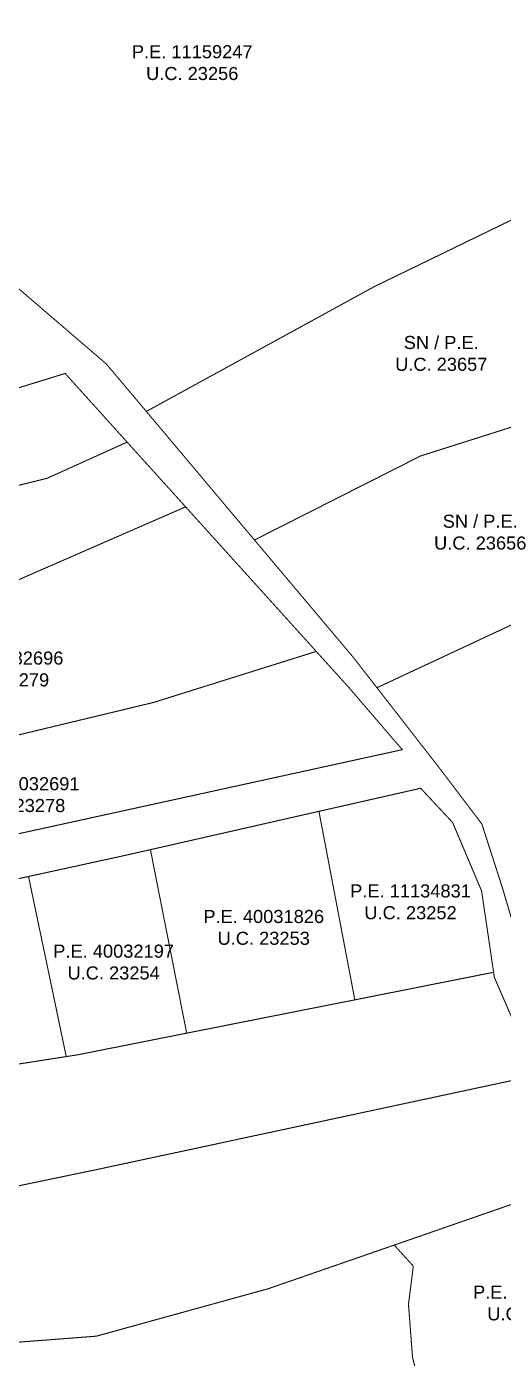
# Model space of a CAD drawing. Header units: metres. Extents: x 561401 to 594056, y 8460144 to 8508504.
# Drawn here: x 587131.1 to 587222.3, y 8500023.5 to 8500278.2 of the extents above; entities that cross this region are included whole.
import ezdxf

# ---------------------------------------------------------------- set-up
doc = ezdxf.new("R2010")
doc.units = ezdxf.units.M
for name, color, linetype in [('1.2. BASE GRAFICA GORE', 76, 'Continuous'), ('1.2. BASE GRAFICA SUNARP', 150, 'Continuous'), ('1.3 ETIQUETA P.E. Y U.C.', 1, 'Continuous')]:
    doc.layers.add(name, color=color, linetype=linetype)
doc.styles.add('Arial', font='arial.ttf', dxfattribs={"height": 1})

msp = doc.modelspace()

# ---------------------------------------------------------------- linework, layer by layer
at = {"layer": '1.2. BASE GRAFICA GORE', "color": 64, "linetype": 'Continuous', "lineweight": -3, "const_width": 0.2}
for points in [[(587154, 8500204.64), (587171.32, 8500184.05), (587174.69, 8500180.05), (587206.48, 8500196.12), (587243.97, 8500208), (587244.53, 8500208.17), (587272.05, 8500219.15), (587243.44, 8500249.15), (587228.98, 8500243.72), (587197.59, 8500228.49), (587154, 8500204.64)], [(587174.69, 8500180.05), (587193.57, 8500157.65), (587198.13, 8500151.8), (587230.43, 8500166.87), (587251.61, 8500176.43), (587252.84, 8500176.98), (587243.97, 8500208), (587206.48, 8500196.12), (587174.69, 8500180.05)], [(587097.11, 8500027.42), (587102.32, 8499996.12), (587165.59, 8500008.54), (587206.64, 8500016.91), (587204.94, 8500023.78), (587204.17, 8500033.88), (587205.09, 8500041.19), (587201.44, 8500045.21), (587177.34, 8500036.87), (587144.42, 8500027.79), (587114.76, 8500025.51), (587097.11, 8500027.42)]]:
    msp.add_lwpolyline(points, close=True, dxfattribs=at)
at = {"layer": '1.2. BASE GRAFICA SUNARP', "color": 64, "linetype": 'Continuous', "lineweight": -3, "const_width": 0.2}
for points in [[(587154, 8500204.64), (587197.59, 8500228.49), (587228.98, 8500243.72), (587243.44, 8500249.15), (587251.09, 8500251.34), (587254.17, 8500252.81), (587256.18, 8500255.68), (587256.71, 8500261.63), (587253.59, 8500273.47), (587246.46, 8500289.2), (587237.58, 8500302.1), (587232.68, 8500312.1), (587214, 8500312.61), (587149.35, 8500316.29), (587103.33, 8500318.19), (587056.79, 8500313.89), (587079.02, 8500287.72), (587103.78, 8500260.76), (587126.03, 8500231.14), (587146.35, 8500213.71), (587154, 8500204.64)], [(587065.23, 8500192.5), (587067.94, 8500177.59), (587068.2, 8500176.34), (587107.15, 8500184.92), (587135.03, 8500191.86), (587150.32, 8500198.77), (587138.46, 8500211.9), (587112.44, 8500203.88), (587076.41, 8500195.54), (587065.23, 8500192.5)], [(587068.2, 8500176.34), (587073.35, 8500151.5), (587083.57, 8500154.33), (587127.49, 8500171.55), (587161.51, 8500186.39), (587150.32, 8500198.77), (587135.03, 8500191.86), (587107.15, 8500184.92), (587068.2, 8500176.34)], [(587073.35, 8500151.5), (587077.74, 8500130.33), (587155.36, 8500148.98), (587186.52, 8500158.74), (587161.51, 8500186.39), (587127.49, 8500171.55), (587083.57, 8500154.33), (587073.35, 8500151.5)], [(587198.13, 8500151.8), (587210.25, 8500136.23), (587218.21, 8500125.74), (587222.09, 8500113.71), (587224.21, 8500106.57), (587247.95, 8500115.2), (587283.78, 8500127.06), (587284.07, 8500133), (587281.5, 8500140.94), (587276.35, 8500150.18), (587268.43, 8500160.18), (587261.11, 8500159.12), (587251.61, 8500176.43), (587230.43, 8500166.87), (587198.13, 8500151.8)], [(587077.74, 8500130.33), (587080.79, 8500115.62), (587124.72, 8500122.82), (587202.98, 8500139.95), (587192.82, 8500151.77), (587186.52, 8500158.74), (587155.36, 8500148.98), (587077.74, 8500130.33)], [(587187.03, 8500128.16), (587193.9, 8500092.11), (587220.46, 8500097.38), (587218.16, 8500112.94), (587212.61, 8500126.03), (587206.5, 8500132.57), (587187.03, 8500128.16)], [(587154.78, 8500120.83), (587161.72, 8500085.74), (587193.9, 8500092.11), (587187.03, 8500128.16), (587154.78, 8500120.83)], [(587131.45, 8500115.7), (587138.67, 8500081.26), (587140.82, 8500081.59), (587161.72, 8500085.74), (587154.78, 8500120.83), (587150.27, 8500119.81), (587131.45, 8500115.7)], [(587081.97, 8500104.9), (587088.49, 8500073.42), (587138.67, 8500081.26), (587131.45, 8500115.7), (587081.97, 8500104.9)], [(587088.49, 8500073.42), (587093.35, 8500049.97), (587093.5, 8500049.05), (587144.83, 8500059.72), (587228.73, 8500077.7), (587220.6, 8500096.41), (587220.46, 8500097.38), (587193.9, 8500092.11), (587161.72, 8500085.74), (587140.82, 8500081.59), (587138.67, 8500081.26), (587088.49, 8500073.42)], [(587093.5, 8500049.05), (587097.11, 8500027.42), (587114.76, 8500025.51), (587144.42, 8500027.79), (587177.34, 8500036.87), (587201.44, 8500045.21), (587238.11, 8500057.93), (587237.08, 8500059.77), (587229.85, 8500075.13), (587228.73, 8500077.7), (587144.83, 8500059.72), (587093.5, 8500049.05)], [(587201.44, 8500045.21), (587205.09, 8500041.19), (587204.17, 8500033.88), (587204.94, 8500023.78), (587206.64, 8500016.91), (587207.72, 8500007.24), (587248.8, 8500004.25), (587251, 8500008.88), (587252.87, 8500016.97), (587251.06, 8500031.57), (587248.66, 8500039.15), (587238.11, 8500057.93), (587201.44, 8500045.21)]]:
    msp.add_lwpolyline(points, close=True, dxfattribs=at)

# ---------------------------------------------------------------- texts
at = {"layer": '1.3 ETIQUETA P.E. Y U.C.', "color": 1, "char_height": 2.5, "attachment_point": 5, "style": 'Arial'}
for s, insert in [('P.E. 11159247\\PU.C. 23256', (587162.78, 8500271.33)), ('SN / P.E.\\PU.C. 23657', (587210.44, 8500215.72)), ('SN / P.E.\\PU.C. 23656', (587217.9, 8500181.54)), ('P.E. 40032696\\PU.C. 23279', (587126.57, 8500155.37)), ('P.E. 40032691\\PU.C. 23278', (587129.66, 8500131.34)), ('P.E. 11134831\\PU.C. 23252', (587204.56, 8500110.84)), ('P.E. 40031826\\PU.C. 23253', (587176.46, 8500105.95)), ('P.E. 40032197\\PU.C. 23254', (587147.74, 8500099.32)), ('P.E. 40032713\\PU.C. 23795', (587228.08, 8500034.12))]:
    msp.add_mtext(s, dxfattribs=dict(at, insert=insert))

doc.saveas('drawing.dxf')
